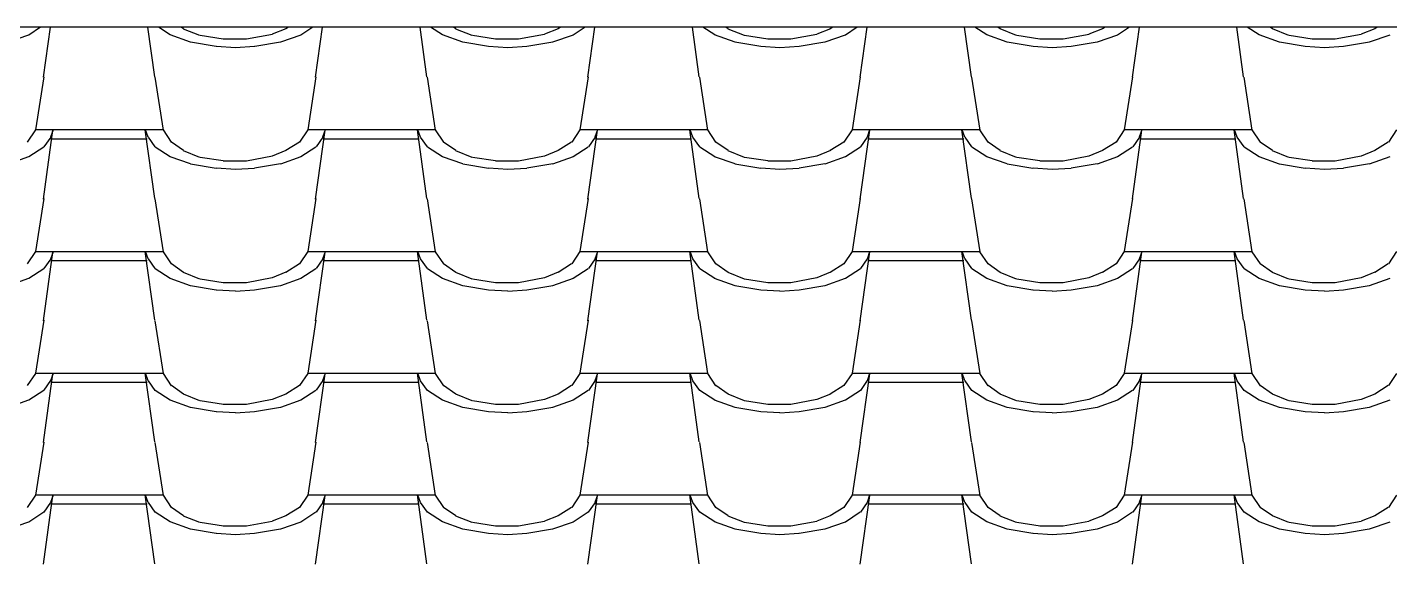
# Model space of a CAD drawing. Header units: millimetres. Extents: x 16028 to 40290, y -14212 to -8511.
# Drawn here: x 20590 to 21925, y -11310 to -10784 of the extents above; entities that cross this region are included whole.
import ezdxf

# ---------------------------------------------------------------- set-up
doc = ezdxf.new("R2010")
doc.units = ezdxf.units.MM
doc.layers.add('A-COB-___-___-EXI', color=250, linetype='Continuous', lineweight=25)

msp = doc.modelspace()

# ---------------------------------------------------------------- linework, layer by layer
at = {"layer": 'A-COB-___-___-EXI', "linetype": 'Continuous'}
for p, q in [((20603.3, -10784.5), (20591.6, -10792.1)), ((20612.5, -10784.5), (20605.7, -10833.5)), ((20715.1, -10832.9), (20708.4, -10784.5)), ((20730.3, -10792), (20718.6, -10784.5)), ((20743.4, -10786), (20741.1, -10784.5)), ((20846, -10784.5), (20843.5, -10786)), ((20870, -10784.5), (20858.3, -10792.1)), ((20879.2, -10784.5), (20872.4, -10833.5)), ((20981.8, -10832.9), (20975.1, -10784.5)), ((20997, -10792), (20985.3, -10784.5)), ((21010.1, -10786), (21007.8, -10784.5)), ((21112.7, -10784.5), (21110.2, -10786)), ((21136.7, -10784.5), (21125, -10792.1)), ((21145.9, -10784.5), (21139.1, -10833.5)), ((21248.5, -10832.9), (21241.8, -10784.5)), ((21263.7, -10792), (21252, -10784.5)), ((21276.8, -10786), (21274.5, -10784.5)), ((21379.4, -10784.5), (21376.9, -10786)), ((21403.4, -10784.5), (21391.7, -10792.1)), ((21412.6, -10784.5), (21405.9, -10833.5)), ((21515.2, -10832.9), (21508.5, -10784.5)), ((21530.4, -10792), (21518.7, -10784.5)), ((21543.5, -10786), (21541.2, -10784.5)), ((21646.1, -10784.5), (21643.6, -10786)), ((21670.1, -10784.5), (21658.4, -10792.1)), ((21679.4, -10784.5), (21672.6, -10833.5)), ((21781.9, -10832.9), (21775.2, -10784.5)), ((21797.1, -10792), (21785.4, -10784.5)), ((21810.2, -10786.1), (21807.9, -10784.5)), ((21912.8, -10784.5), (21910.3, -10786)), ((20591.5, -10792.1), (20571.5, -10799.2)), ((20750.2, -10799.2), (20730.2, -10792)), ((20759.4, -10792.7), (20743.4, -10786.2)), ((20782.2, -10796.2), (20759.6, -10792.6)), ((20804.9, -10796.2), (20782.2, -10796.2)), ((20830.3, -10791.5), (20804.9, -10796.2)), ((20838.3, -10799.2), (20813, -10803.3)), ((20843.6, -10785.9), (20830.2, -10791.3)), ((20858.2, -10792.1), (20838.2, -10799.2)), ((21016.9, -10799.2), (20996.9, -10792)), ((21026.1, -10792.7), (21010.1, -10786.2)), ((21048.9, -10796.2), (21026.3, -10792.6)), ((21071.6, -10796.2), (21048.9, -10796.2)), ((21097, -10791.5), (21071.6, -10796.2)), ((21105, -10799.2), (21079.6, -10803.3)), ((21110.3, -10785.9), (21096.9, -10791.3)), ((21124.9, -10792.1), (21104.9, -10799.2)), ((21283.6, -10799.2), (21263.6, -10792)), ((21292.8, -10792.7), (21276.8, -10786.2)), ((21315.6, -10796.2), (21293, -10792.6)), ((21338.3, -10796.2), (21315.6, -10796.2)), ((21363.7, -10791.5), (21338.3, -10796.2)), ((21371.7, -10799.2), (21346.3, -10803.3)), ((21377, -10785.9), (21363.6, -10791.3)), ((21391.6, -10792.1), (21371.6, -10799.2)), ((21550.3, -10799.2), (21530.3, -10792)), ((21559.5, -10792.7), (21543.5, -10786.1)), ((21582.3, -10796.2), (21559.7, -10792.6)), ((21605, -10796.2), (21582.3, -10796.2)), ((21630.4, -10791.5), (21605, -10796.2)), ((21638.4, -10799.2), (21613, -10803.3)), ((21643.7, -10785.9), (21630.3, -10791.3)), ((21658.3, -10792.1), (21638.3, -10799.2)), ((21817, -10799.2), (21797, -10792)), ((21826.2, -10792.7), (21810.2, -10786.1)), ((21849, -10796.2), (21826.4, -10792.6)), ((21871.7, -10796.2), (21849, -10796.2)), ((21897, -10791.5), (21871.7, -10796.2)), ((21905.1, -10799.2), (21879.7, -10803.3)), ((21910.4, -10785.9), (21897, -10791.3)), ((21925, -10792.1), (21905, -10799.2)), ((20775.4, -10803.4), (20750.1, -10799.2)), ((20794.2, -10804.5), (20775.5, -10803.3)), ((20812.9, -10803.4), (20794.2, -10804.6)), ((21042.1, -10803.4), (21016.8, -10799.2)), ((21060.9, -10804.5), (21042.2, -10803.3)), ((21079.6, -10803.4), (21060.9, -10804.6)), ((21308.8, -10803.4), (21283.5, -10799.2)), ((21327.6, -10804.5), (21308.9, -10803.3)), ((21346.3, -10803.4), (21327.6, -10804.6)), ((21575.6, -10803.4), (21550.2, -10799.2)), ((21594.3, -10804.5), (21575.6, -10803.3)), ((21613, -10803.4), (21594.3, -10804.6)), ((21842.3, -10803.4), (21816.9, -10799.2)), ((21861, -10804.5), (21842.3, -10803.3)), ((21879.7, -10803.4), (21861, -10804.6)), ((20606.3, -10833), (20598.3, -10884.9)), ((20723.6, -10885.3), (20715.6, -10833.4)), ((20873, -10833), (20865, -10884.9)), ((20990.3, -10885.3), (20982.3, -10833.4)), ((21139.7, -10833), (21131.7, -10884.9)), ((21257, -10885.3), (21249, -10833.4)), ((21406.3, -10833), (21398.3, -10884.9)), ((21523.7, -10885.3), (21515.7, -10833.4)), ((21673, -10833), (21665, -10884.9)), ((21790.4, -10885.3), (21782.4, -10833.4)), ((20598.2, -10885.1), (20590.2, -10897)), ((20615.5, -10885.1), (20598.2, -10885.1)), ((20615, -10885.4), (20605.7, -10952.8)), ((20613.2, -10892), (20606.5, -10901.6)), ((20615.4, -10885.1), (20612.8, -10892.2)), ((20715.1, -10952.2), (20705.7, -10884.8)), ((20708.7, -10892.1), (20706.1, -10885)), ((20723.5, -10885.1), (20706.2, -10885.1)), ((20715.6, -10901.7), (20708.9, -10892.1)), ((20731.5, -10897), (20723.5, -10885.1)), ((20864.9, -10885.1), (20856.9, -10897)), ((20882.2, -10885.1), (20864.9, -10885.1)), ((20881.8, -10885.4), (20872.4, -10952.8)), ((20879.8, -10892.1), (20873.2, -10901.6)), ((20882.1, -10885.1), (20879.5, -10892.2)), ((20981.8, -10952.2), (20972.4, -10884.8)), ((20975.4, -10892.1), (20972.8, -10885)), ((20990.2, -10885.1), (20972.9, -10885.1)), ((20982.3, -10901.7), (20975.6, -10892.1)), ((20998.2, -10897), (20990.2, -10885.1)), ((21131.6, -10885.1), (21123.6, -10897)), ((21148.9, -10885.1), (21131.6, -10885.1)), ((21148.5, -10885.4), (21139.1, -10952.8)), ((21146.5, -10892.1), (21139.9, -10901.6)), ((21148.8, -10885.1), (21146.2, -10892.2)), ((21248.5, -10952.2), (21239.2, -10884.8)), ((21242.1, -10892.1), (21239.5, -10885)), ((21256.9, -10885.1), (21239.6, -10885.1)), ((21249, -10901.7), (21242.3, -10892.1)), ((21264.9, -10897), (21256.9, -10885.1)), ((21398.3, -10885.1), (21390.3, -10897)), ((21415.6, -10885.1), (21398.3, -10885.1)), ((21415.2, -10885.4), (21405.9, -10952.8)), ((21413.2, -10892.1), (21406.5, -10901.6)), ((21415.5, -10885.1), (21412.9, -10892.2)), ((21515.2, -10952.2), (21505.9, -10884.8)), ((21508.8, -10892.1), (21506.2, -10885)), ((21523.6, -10885.1), (21506.3, -10885.1)), ((21515.7, -10901.7), (21509, -10892.1)), ((21531.6, -10897), (21523.6, -10885.1)), ((21665, -10885.1), (21657, -10897)), ((21682.3, -10885.1), (21665, -10885.1)), ((21681.9, -10885.4), (21672.6, -10952.7)), ((21679.9, -10892.1), (21673.2, -10901.6)), ((21682.2, -10885.1), (21679.6, -10892.2)), ((21781.9, -10952.2), (21772.6, -10884.8)), ((21775.5, -10892.1), (21772.9, -10885)), ((21790.3, -10885.1), (21773, -10885.1)), ((21782.4, -10901.7), (21775.7, -10892.1)), ((21798.3, -10897), (21790.3, -10885.1)), ((21931.7, -10885.1), (21923.7, -10897)), ((20606.3, -10901.8), (20591.6, -10911.3)), ((20730.3, -10911.3), (20715.6, -10901.8)), ((20743.4, -10905.3), (20731.4, -10897)), ((20759.4, -10912), (20743.4, -10905.4)), ((20843.6, -10905.2), (20830.2, -10910.6)), ((20856.8, -10897), (20843.5, -10905.3)), ((20873, -10901.8), (20858.3, -10911.3)), ((20997, -10911.3), (20982.3, -10901.8)), ((21010.1, -10905.3), (20998.1, -10897)), ((21026.1, -10912), (21010.1, -10905.4)), ((21110.3, -10905.2), (21096.9, -10910.6)), ((21123.5, -10897), (21110.2, -10905.3)), ((21139.7, -10901.8), (21125, -10911.3)), ((21263.7, -10911.3), (21249, -10901.8)), ((21276.8, -10905.3), (21264.8, -10897)), ((21292.8, -10912), (21276.8, -10905.4)), ((21377, -10905.2), (21363.6, -10910.6)), ((21390.2, -10897), (21376.9, -10905.3)), ((21406.4, -10901.8), (21391.7, -10911.3)), ((21530.4, -10911.3), (21515.7, -10901.8)), ((21543.5, -10905.3), (21531.5, -10897)), ((21559.5, -10912), (21543.5, -10905.4)), ((21643.7, -10905.2), (21630.3, -10910.6)), ((21656.9, -10897), (21643.6, -10905.3)), ((21673.1, -10901.8), (21658.4, -10911.3)), ((21797.1, -10911.3), (21782.4, -10901.8)), ((21810.2, -10905.3), (21798.2, -10897)), ((21826.2, -10912), (21810.2, -10905.4)), ((21910.4, -10905.2), (21897, -10910.6)), ((21923.6, -10897), (21910.3, -10905.3)), ((20591.5, -10911.4), (20571.5, -10918.5)), ((20750.2, -10918.4), (20730.2, -10911.3)), ((20775.4, -10922.7), (20750.1, -10918.5)), ((20782.2, -10915.4), (20759.6, -10911.9)), ((20804.9, -10915.5), (20782.2, -10915.5)), ((20830.3, -10910.7), (20804.9, -10915.5)), ((20838.3, -10918.4), (20812.9, -10922.6)), ((20858.2, -10911.4), (20838.2, -10918.5)), ((21016.9, -10918.4), (20996.9, -10911.3)), ((21042.1, -10922.7), (21016.8, -10918.5)), ((21048.9, -10915.4), (21026.3, -10911.9)), ((21071.6, -10915.5), (21048.9, -10915.5)), ((21096.9, -10910.7), (21071.6, -10915.5)), ((21105, -10918.4), (21079.6, -10922.6)), ((21124.9, -10911.4), (21104.9, -10918.5)), ((21283.6, -10918.4), (21263.6, -10911.3)), ((21308.8, -10922.7), (21283.5, -10918.5)), ((21315.6, -10915.4), (21293, -10911.9)), ((21338.3, -10915.5), (21315.6, -10915.5)), ((21363.6, -10910.7), (21338.3, -10915.5)), ((21371.7, -10918.4), (21346.3, -10922.6)), ((21391.6, -10911.4), (21371.6, -10918.5)), ((21550.3, -10918.4), (21530.3, -10911.3)), ((21575.5, -10922.7), (21550.2, -10918.5)), ((21582.3, -10915.4), (21559.7, -10911.9)), ((21605, -10915.5), (21582.3, -10915.5)), ((21630.3, -10910.7), (21605, -10915.5)), ((21638.4, -10918.4), (21613, -10922.6)), ((21658.3, -10911.4), (21638.3, -10918.5)), ((21817, -10918.5), (21797, -10911.3)), ((21842.2, -10922.7), (21816.9, -10918.5)), ((21849, -10915.4), (21826.4, -10911.9)), ((21871.7, -10915.5), (21849, -10915.5)), ((21897, -10910.7), (21871.7, -10915.5)), ((21905.1, -10918.4), (21879.7, -10922.6)), ((21925, -10911.4), (21905, -10918.5)), ((20794.2, -10923.8), (20775.5, -10922.6)), ((20812.9, -10922.7), (20794.2, -10923.9)), ((21060.9, -10923.8), (21042.2, -10922.6)), ((21079.6, -10922.7), (21060.9, -10923.9)), ((21327.6, -10923.8), (21308.9, -10922.6)), ((21346.3, -10922.7), (21327.6, -10923.9)), ((21594.3, -10923.8), (21575.6, -10922.6)), ((21613, -10922.7), (21594.3, -10923.9)), ((21861, -10923.8), (21842.3, -10922.6)), ((21879.7, -10922.7), (21861, -10923.9)), ((20606.3, -10952.2), (20598.3, -11004.1)), ((20723.6, -11004.6), (20715.6, -10952.7)), ((20873, -10952.3), (20865, -11004.1)), ((20990.3, -11004.6), (20982.3, -10952.7)), ((21139.7, -10952.3), (21131.7, -11004.2)), ((21257, -11004.6), (21249, -10952.7)), ((21406.3, -10952.3), (21398.3, -11004.2)), ((21523.7, -11004.5), (21515.7, -10952.7)), ((21673, -10952.3), (21665, -11004.2)), ((21790.4, -11004.5), (21782.4, -10952.7)), ((20598.2, -11004.3), (20590.2, -11016.3)), ((20615.5, -11004.4), (20598.2, -11004.4)), ((20615, -11004.7), (20605.7, -11072.1)), ((20613.2, -11011.3), (20606.5, -11020.9)), ((20615.4, -11004.4), (20612.8, -11011.5)), ((20715.1, -11071.4), (20705.7, -11004)), ((20708.7, -11011.4), (20706.1, -11004.2)), ((20723.5, -11004.4), (20706.2, -11004.4)), ((20715.6, -11020.9), (20708.9, -11011.4)), ((20731.5, -11016.3), (20723.5, -11004.4)), ((20864.9, -11004.3), (20856.9, -11016.3)), ((20882.2, -11004.4), (20864.9, -11004.4)), ((20881.8, -11004.7), (20872.4, -11072)), ((20879.8, -11011.3), (20873.2, -11020.9)), ((20882.1, -11004.4), (20879.5, -11011.5)), ((20981.8, -11071.5), (20972.4, -11004.1)), ((20975.4, -11011.4), (20972.8, -11004.2)), ((20990.2, -11004.4), (20972.9, -11004.4)), ((20982.3, -11020.9), (20975.6, -11011.4)), ((20998.2, -11016.3), (20990.2, -11004.4)), ((21131.6, -11004.3), (21123.6, -11016.3)), ((21148.9, -11004.4), (21131.6, -11004.4)), ((21148.5, -11004.6), (21139.1, -11072)), ((21146.5, -11011.3), (21139.9, -11020.9)), ((21148.8, -11004.4), (21146.2, -11011.5)), ((21248.5, -11071.5), (21239.2, -11004.1)), ((21242.1, -11011.4), (21239.5, -11004.2)), ((21256.9, -11004.4), (21239.6, -11004.4)), ((21249, -11020.9), (21242.3, -11011.4)), ((21264.9, -11016.3), (21256.9, -11004.4)), ((21398.3, -11004.3), (21390.3, -11016.3)), ((21415.6, -11004.4), (21398.3, -11004.4)), ((21415.2, -11004.6), (21405.9, -11072)), ((21413.2, -11011.3), (21406.5, -11020.9)), ((21415.5, -11004.4), (21412.9, -11011.5)), ((21515.2, -11071.5), (21505.9, -11004.1)), ((21508.8, -11011.4), (21506.2, -11004.2)), ((21523.6, -11004.4), (21506.3, -11004.4)), ((21515.7, -11020.9), (21509, -11011.4)), ((21531.6, -11016.3), (21523.6, -11004.4)), ((21665, -11004.3), (21657, -11016.3)), ((21682.3, -11004.4), (21665, -11004.4)), ((21681.9, -11004.6), (21672.6, -11072)), ((21679.9, -11011.4), (21673.2, -11020.9)), ((21682.2, -11004.4), (21679.6, -11011.5)), ((21781.9, -11071.5), (21772.6, -11004.1)), ((21775.5, -11011.4), (21772.9, -11004.2)), ((21790.3, -11004.4), (21773, -11004.4)), ((21782.4, -11020.9), (21775.7, -11011.4)), ((21798.3, -11016.3), (21790.3, -11004.4)), ((21931.7, -11004.3), (21923.7, -11016.3)), ((20606.3, -11021.1), (20591.6, -11030.6)), ((20730.3, -11030.6), (20715.6, -11021)), ((20743.4, -11024.6), (20731.4, -11016.2)), ((20759.4, -11031.3), (20743.4, -11024.7)), ((20843.6, -11024.5), (20830.2, -11029.8)), ((20856.8, -11016.2), (20843.5, -11024.6)), ((20873, -11021.1), (20858.3, -11030.6)), ((20997, -11030.6), (20982.3, -11021)), ((21010.1, -11024.6), (20998.1, -11016.2)), ((21026.1, -11031.3), (21010.1, -11024.7)), ((21110.3, -11024.5), (21096.9, -11029.9)), ((21123.5, -11016.2), (21110.2, -11024.6)), ((21139.7, -11021.1), (21125, -11030.6)), ((21263.7, -11030.6), (21249, -11021)), ((21276.8, -11024.6), (21264.8, -11016.2)), ((21292.8, -11031.3), (21276.8, -11024.7)), ((21377, -11024.5), (21363.6, -11029.9)), ((21390.2, -11016.2), (21376.9, -11024.6)), ((21406.4, -11021.1), (21391.7, -11030.6)), ((21530.4, -11030.6), (21515.7, -11021)), ((21543.5, -11024.6), (21531.5, -11016.2)), ((21559.5, -11031.3), (21543.5, -11024.7)), ((21643.7, -11024.5), (21630.3, -11029.9)), ((21656.9, -11016.2), (21643.6, -11024.6)), ((21673.1, -11021.1), (21658.4, -11030.6)), ((21797.1, -11030.6), (21782.4, -11021)), ((21810.2, -11024.6), (21798.2, -11016.2)), ((21826.2, -11031.3), (21810.2, -11024.7)), ((21910.4, -11024.5), (21897, -11029.9)), ((21923.6, -11016.2), (21910.3, -11024.6)), ((20591.5, -11030.6), (20571.5, -11037.8)), ((20750.2, -11037.7), (20730.2, -11030.6)), ((20775.4, -11041.9), (20750.1, -11037.8)), ((20782.2, -11034.7), (20759.6, -11031.1)), ((20804.9, -11034.8), (20782.2, -11034.8)), ((20830.2, -11030), (20804.9, -11034.8)), ((20838.3, -11037.7), (20812.9, -11041.9)), ((20858.2, -11030.6), (20838.2, -11037.8)), ((21016.9, -11037.7), (20996.9, -11030.6)), ((21042.1, -11041.9), (21016.8, -11037.8)), ((21048.9, -11034.7), (21026.3, -11031.1)), ((21071.6, -11034.8), (21048.9, -11034.8)), ((21096.9, -11030), (21071.6, -11034.8)), ((21105, -11037.7), (21079.6, -11041.9)), ((21124.9, -11030.6), (21104.9, -11037.8)), ((21283.6, -11037.7), (21263.6, -11030.6)), ((21308.8, -11041.9), (21283.5, -11037.8)), ((21315.6, -11034.7), (21293, -11031.1)), ((21338.3, -11034.8), (21315.6, -11034.8)), ((21363.6, -11030), (21338.3, -11034.8)), ((21371.7, -11037.7), (21346.3, -11041.9)), ((21391.6, -11030.6), (21371.6, -11037.8)), ((21550.3, -11037.7), (21530.3, -11030.6)), ((21575.5, -11041.9), (21550.2, -11037.8)), ((21582.3, -11034.7), (21559.7, -11031.1)), ((21605, -11034.8), (21582.3, -11034.8)), ((21630.3, -11030), (21605, -11034.8)), ((21638.4, -11037.7), (21613, -11041.9)), ((21658.3, -11030.6), (21638.3, -11037.8)), ((21817, -11037.7), (21797, -11030.6)), ((21842.2, -11041.9), (21816.9, -11037.8)), ((21849, -11034.7), (21826.4, -11031.1)), ((21871.7, -11034.8), (21849, -11034.8)), ((21897, -11030), (21871.7, -11034.8)), ((21905, -11037.7), (21879.7, -11041.9)), ((21925, -11030.6), (21905, -11037.8)), ((20794.2, -11043.1), (20775.5, -11041.9)), ((20812.9, -11042), (20794.2, -11043.2)), ((21060.9, -11043.1), (21042.2, -11041.9)), ((21079.6, -11042), (21060.9, -11043.2)), ((21327.6, -11043.1), (21308.9, -11041.9)), ((21346.3, -11042), (21327.6, -11043.2)), ((21594.3, -11043.1), (21575.6, -11041.9)), ((21613, -11042), (21594.3, -11043.2)), ((21861, -11043.1), (21842.3, -11041.9)), ((21879.7, -11042), (21861, -11043.2)), ((20606.3, -11071.5), (20598.3, -11123.4)), ((20723.6, -11123.8), (20715.6, -11072)), ((20873, -11071.5), (20865, -11123.4)), ((20990.3, -11123.8), (20982.3, -11072)), ((21139.7, -11071.5), (21131.7, -11123.4)), ((21257, -11123.8), (21249, -11071.9)), ((21406.3, -11071.5), (21398.3, -11123.4)), ((21523.7, -11123.8), (21515.7, -11071.9)), ((21673, -11071.6), (21665, -11123.4)), ((21790.4, -11123.8), (21782.4, -11071.9)), ((20598.2, -11123.6), (20590.2, -11135.5)), ((20615.5, -11123.6), (20598.2, -11123.6)), ((20615, -11123.9), (20605.7, -11191.3)), ((20613.1, -11130.6), (20606.5, -11140.1)), ((20615.4, -11123.6), (20612.8, -11130.8)), ((20715.1, -11190.7), (20705.7, -11123.3)), ((20708.7, -11130.7), (20706.1, -11123.5)), ((20723.5, -11123.6), (20706.2, -11123.6)), ((20715.6, -11140.2), (20708.9, -11130.7)), ((20731.5, -11135.6), (20723.5, -11123.6)), ((20864.9, -11123.6), (20856.9, -11135.5)), ((20882.2, -11123.6), (20864.9, -11123.6)), ((20881.8, -11123.9), (20872.4, -11191.3)), ((20879.8, -11130.6), (20873.2, -11140.1)), ((20882.1, -11123.6), (20879.5, -11130.8)), ((20981.8, -11190.7), (20972.4, -11123.3)), ((20975.4, -11130.7), (20972.8, -11123.5)), ((20990.2, -11123.6), (20972.9, -11123.6)), ((20982.3, -11140.2), (20975.6, -11130.7)), ((20998.2, -11135.6), (20990.2, -11123.6)), ((21131.6, -11123.6), (21123.6, -11135.5)), ((21148.9, -11123.6), (21131.6, -11123.6)), ((21148.5, -11123.9), (21139.1, -11191.3)), ((21146.5, -11130.6), (21139.9, -11140.2)), ((21148.8, -11123.6), (21146.2, -11130.8)), ((21248.5, -11190.7), (21239.2, -11123.3)), ((21242.1, -11130.7), (21239.5, -11123.5)), ((21256.9, -11123.6), (21239.6, -11123.6)), ((21249, -11140.2), (21242.3, -11130.7)), ((21264.9, -11135.6), (21256.9, -11123.6)), ((21398.3, -11123.6), (21390.3, -11135.5)), ((21415.6, -11123.6), (21398.3, -11123.6)), ((21415.2, -11123.9), (21405.9, -11191.3)), ((21413.2, -11130.6), (21406.5, -11140.2)), ((21415.5, -11123.6), (21412.9, -11130.8)), ((21515.2, -11190.7), (21505.9, -11123.4)), ((21508.8, -11130.7), (21506.2, -11123.5)), ((21523.6, -11123.6), (21506.3, -11123.6)), ((21515.7, -11140.2), (21509, -11130.7)), ((21531.6, -11135.6), (21523.6, -11123.6)), ((21665, -11123.6), (21657, -11135.5)), ((21682.3, -11123.6), (21665, -11123.6)), ((21681.9, -11123.9), (21672.6, -11191.3)), ((21679.9, -11130.6), (21673.2, -11140.2)), ((21682.2, -11123.6), (21679.6, -11130.8)), ((21781.9, -11190.8), (21772.6, -11123.4)), ((21775.5, -11130.7), (21772.9, -11123.5)), ((21790.3, -11123.6), (21773, -11123.6)), ((21782.4, -11140.2), (21775.7, -11130.7)), ((21798.3, -11135.6), (21790.3, -11123.6)), ((21931.7, -11123.6), (21923.7, -11135.5)), ((20606.3, -11140.3), (20591.6, -11149.9)), ((20730.3, -11149.9), (20715.6, -11140.3)), ((20743.4, -11143.9), (20731.4, -11135.5)), ((20759.4, -11150.5), (20743.4, -11144)), ((20843.6, -11143.8), (20830.2, -11149.1)), ((20856.8, -11135.5), (20843.5, -11143.9)), ((20873, -11140.3), (20858.3, -11149.9)), ((20997, -11149.9), (20982.3, -11140.3)), ((21010.1, -11143.9), (20998.1, -11135.5)), ((21026.1, -11150.5), (21010.1, -11144)), ((21110.3, -11143.8), (21096.9, -11149.1)), ((21123.5, -11135.5), (21110.2, -11143.9)), ((21139.7, -11140.3), (21125, -11149.9)), ((21263.7, -11149.9), (21249, -11140.3)), ((21276.8, -11143.9), (21264.8, -11135.5)), ((21292.8, -11150.5), (21276.8, -11144)), ((21377, -11143.8), (21363.6, -11149.1)), ((21390.2, -11135.5), (21376.9, -11143.9)), ((21406.4, -11140.3), (21391.7, -11149.9)), ((21530.4, -11149.9), (21515.7, -11140.3)), ((21543.5, -11143.9), (21531.5, -11135.5)), ((21559.5, -11150.5), (21543.5, -11144)), ((21643.6, -11143.8), (21630.3, -11149.1)), ((21656.9, -11135.5), (21643.6, -11143.9)), ((21673, -11140.3), (21658.4, -11149.9)), ((21797.1, -11149.9), (21782.4, -11140.3)), ((21810.2, -11143.9), (21798.2, -11135.5)), ((21826.2, -11150.5), (21810.2, -11144)), ((21910.3, -11143.8), (21897, -11149.1)), ((21923.6, -11135.5), (21910.3, -11143.9)), ((20591.5, -11149.9), (20571.5, -11157.1)), ((20750.2, -11157), (20730.2, -11149.8)), ((20775.4, -11161.2), (20750.1, -11157)), ((20782.3, -11154), (20759.6, -11150.4)), ((20804.9, -11154), (20782.2, -11154)), ((20830.2, -11149.3), (20804.9, -11154)), ((20838.3, -11157), (20812.9, -11161.2)), ((20858.2, -11149.9), (20838.2, -11157.1)), ((21016.9, -11157), (20996.9, -11149.8)), ((21042.1, -11161.2), (21016.8, -11157)), ((21049, -11154), (21026.3, -11150.4)), ((21071.6, -11154), (21048.9, -11154)), ((21096.9, -11149.3), (21071.6, -11154)), ((21105, -11157), (21079.6, -11161.2)), ((21124.9, -11149.9), (21104.9, -11157.1)), ((21283.6, -11157), (21263.6, -11149.8)), ((21308.8, -11161.2), (21283.5, -11157)), ((21315.6, -11154), (21293, -11150.4)), ((21338.3, -11154), (21315.6, -11154)), ((21363.6, -11149.3), (21338.3, -11154)), ((21371.6, -11157), (21346.3, -11161.2)), ((21391.6, -11149.9), (21371.6, -11157.1)), ((21550.3, -11157), (21530.3, -11149.8)), ((21575.5, -11161.2), (21550.2, -11157)), ((21582.3, -11154), (21559.7, -11150.4)), ((21605, -11154), (21582.3, -11154)), ((21630.3, -11149.3), (21605, -11154)), ((21638.3, -11157), (21613, -11161.2)), ((21658.3, -11149.9), (21638.3, -11157.1)), ((21817, -11157), (21797, -11149.8)), ((21842.2, -11161.2), (21816.9, -11157)), ((21849, -11154), (21826.4, -11150.4)), ((21871.7, -11154), (21849, -11154)), ((21897, -11149.3), (21871.7, -11154)), ((21905, -11157), (21879.7, -11161.2)), ((21925, -11149.9), (21905, -11157.1)), ((20794.2, -11162.3), (20775.5, -11161.1)), ((20812.9, -11161.3), (20794.2, -11162.4)), ((21060.9, -11162.3), (21042.2, -11161.1)), ((21079.6, -11161.2), (21060.9, -11162.4)), ((21327.6, -11162.3), (21308.9, -11161.1)), ((21346.3, -11161.2), (21327.6, -11162.4)), ((21594.3, -11162.3), (21575.6, -11161.1)), ((21612.9, -11161.2), (21594.3, -11162.4)), ((21861, -11162.3), (21842.3, -11161.1)), ((21879.6, -11161.2), (21861, -11162.4)), ((20606.3, -11190.8), (20598.3, -11242.7)), ((20723.6, -11243.1), (20715.6, -11191.2)), ((20873, -11190.8), (20865, -11242.7)), ((20990.3, -11243.1), (20982.3, -11191.2)), ((21139.7, -11190.8), (21131.6, -11242.7)), ((21257, -11243.1), (21249, -11191.2)), ((21406.3, -11190.8), (21398.3, -11242.7)), ((21523.7, -11243.1), (21515.7, -11191.2)), ((21673, -11190.8), (21665, -11242.7)), ((21790.4, -11243.1), (21782.4, -11191.2)), ((20598.2, -11242.9), (20590.2, -11254.8)), ((20615.5, -11242.9), (20598.2, -11242.9)), ((20615, -11243.2), (20605.7, -11310.6)), ((20613.1, -11249.9), (20606.5, -11259.4)), ((20615.4, -11242.9), (20612.8, -11250.1)), ((20715.1, -11310), (20705.7, -11242.6)), ((20708.7, -11249.9), (20706.1, -11242.8)), ((20723.5, -11242.9), (20706.2, -11242.9)), ((20715.6, -11259.5), (20708.9, -11249.9)), ((20731.6, -11254.8), (20723.5, -11242.9)), ((20864.9, -11242.9), (20856.9, -11254.8)), ((20882.2, -11242.9), (20864.9, -11242.9)), ((20881.8, -11243.2), (20872.4, -11310.6)), ((20879.8, -11249.9), (20873.2, -11259.4)), ((20882.1, -11242.9), (20879.5, -11250.1)), ((20981.8, -11310), (20972.4, -11242.6)), ((20975.4, -11249.9), (20972.8, -11242.8)), ((20990.2, -11242.9), (20972.9, -11242.9)), ((20982.3, -11259.5), (20975.6, -11249.9)), ((20998.2, -11254.8), (20990.2, -11242.9)), ((21131.6, -11242.9), (21123.6, -11254.8)), ((21148.9, -11242.9), (21131.6, -11242.9)), ((21148.5, -11243.2), (21139.1, -11310.6)), ((21146.5, -11249.9), (21139.8, -11259.4)), ((21148.8, -11242.9), (21146.2, -11250.1)), ((21248.5, -11310), (21239.2, -11242.6)), ((21242.1, -11249.9), (21239.5, -11242.8)), ((21256.9, -11242.9), (21239.6, -11242.9)), ((21249, -11259.5), (21242.3, -11249.9)), ((21264.9, -11254.8), (21256.9, -11242.9)), ((21398.3, -11242.9), (21390.3, -11254.8)), ((21415.6, -11242.9), (21398.3, -11242.9)), ((21415.2, -11243.2), (21405.9, -11310.6)), ((21413.2, -11249.9), (21406.5, -11259.4)), ((21415.5, -11242.9), (21412.9, -11250.1)), ((21515.2, -11310), (21505.9, -11242.6)), ((21508.8, -11249.9), (21506.2, -11242.8)), ((21523.6, -11242.9), (21506.3, -11242.9)), ((21515.7, -11259.5), (21509, -11249.9)), ((21531.6, -11254.8), (21523.6, -11242.9)), ((21665, -11242.9), (21657, -11254.8)), ((21682.3, -11242.9), (21665, -11242.9)), ((21681.9, -11243.2), (21672.6, -11310.6)), ((21679.9, -11249.9), (21673.2, -11259.4)), ((21682.2, -11242.9), (21679.6, -11250.1)), ((21781.9, -11310), (21772.6, -11242.6)), ((21775.5, -11249.9), (21772.9, -11242.8)), ((21790.3, -11242.9), (21773, -11242.9)), ((21782.4, -11259.5), (21775.7, -11249.9)), ((21798.3, -11254.8), (21790.3, -11242.9)), ((21931.7, -11242.9), (21923.7, -11254.8)), ((20606.3, -11259.6), (20591.6, -11269.2)), ((20730.3, -11269.1), (20715.6, -11259.6)), ((20743.4, -11263.1), (20731.4, -11254.8)), ((20759.4, -11269.8), (20743.4, -11263.3)), ((20843.6, -11263), (20830.2, -11268.4)), ((20856.8, -11254.8), (20843.5, -11263.1)), ((20873, -11259.6), (20858.3, -11269.2)), ((20997, -11269.1), (20982.3, -11259.6)), ((21010.1, -11263.1), (20998.1, -11254.8)), ((21026.1, -11269.8), (21010.1, -11263.3)), ((21110.3, -11263), (21096.9, -11268.4)), ((21123.5, -11254.8), (21110.2, -11263.1)), ((21139.7, -11259.6), (21125, -11269.2)), ((21263.7, -11269.1), (21249, -11259.6)), ((21276.8, -11263.1), (21264.8, -11254.8)), ((21292.8, -11269.8), (21276.8, -11263.3)), ((21376.9, -11263), (21363.6, -11268.4)), ((21390.2, -11254.8), (21376.9, -11263.1)), ((21406.3, -11259.6), (21391.7, -11269.2)), ((21530.4, -11269.1), (21515.7, -11259.6)), ((21543.5, -11263.1), (21531.5, -11254.8)), ((21559.5, -11269.8), (21543.5, -11263.3)), ((21643.6, -11263.1), (21630.3, -11268.4)), ((21656.9, -11254.8), (21643.6, -11263.1)), ((21673, -11259.6), (21658.4, -11269.2)), ((21797.1, -11269.1), (21782.4, -11259.6)), ((21810.2, -11263.1), (21798.2, -11254.8)), ((21826.2, -11269.8), (21810.2, -11263.2)), ((21910.3, -11263.1), (21897, -11268.4)), ((21923.6, -11254.8), (21910.3, -11263.1)), ((20591.5, -11269.2), (20571.5, -11276.3)), ((20750.2, -11276.3), (20730.2, -11269.1)), ((20775.4, -11280.5), (20750.1, -11276.3)), ((20782.3, -11273.2), (20759.6, -11269.7)), ((20804.9, -11273.3), (20782.2, -11273.3)), ((20830.2, -11268.5), (20804.9, -11273.3)), ((20838.2, -11276.3), (20812.9, -11280.4)), ((20858.2, -11269.2), (20838.2, -11276.3)), ((21016.9, -11276.3), (20996.9, -11269.1)), ((21042.1, -11280.5), (21016.8, -11276.3)), ((21049, -11273.2), (21026.3, -11269.7)), ((21071.6, -11273.3), (21048.9, -11273.3)), ((21096.9, -11268.5), (21071.6, -11273.3)), ((21104.9, -11276.3), (21079.6, -11280.4)), ((21124.9, -11269.2), (21104.9, -11276.3)), ((21283.6, -11276.3), (21263.6, -11269.1)), ((21308.8, -11280.5), (21283.5, -11276.3)), ((21315.7, -11273.2), (21293, -11269.7)), ((21338.3, -11273.3), (21315.6, -11273.3)), ((21363.6, -11268.5), (21338.3, -11273.3)), ((21371.6, -11276.3), (21346.3, -11280.4)), ((21391.6, -11269.2), (21371.6, -11276.3)), ((21550.3, -11276.3), (21530.3, -11269.1)), ((21575.5, -11280.5), (21550.2, -11276.3)), ((21582.4, -11273.2), (21559.7, -11269.7)), ((21605, -11273.3), (21582.3, -11273.3)), ((21630.3, -11268.5), (21605, -11273.3)), ((21638.3, -11276.3), (21613, -11280.4)), ((21658.3, -11269.2), (21638.3, -11276.3)), ((21817, -11276.3), (21797, -11269.1)), ((21842.2, -11280.5), (21816.9, -11276.3)), ((21849.1, -11273.3), (21826.4, -11269.7)), ((21871.7, -11273.3), (21849, -11273.3)), ((21897, -11268.5), (21871.7, -11273.3)), ((21905, -11276.3), (21879.7, -11280.4)), ((21925, -11269.2), (21905, -11276.3)), ((20794.2, -11281.6), (20775.5, -11280.4)), ((20812.8, -11280.5), (20794.2, -11281.7)), ((21060.9, -11281.6), (21042.2, -11280.4)), ((21079.5, -11280.5), (21060.9, -11281.7)), ((21327.6, -11281.6), (21308.9, -11280.4)), ((21346.2, -11280.5), (21327.6, -11281.7)), ((21594.3, -11281.6), (21575.6, -11280.4)), ((21612.9, -11280.5), (21594.3, -11281.7)), ((21861, -11281.6), (21842.3, -11280.4)), ((21879.6, -11280.5), (21861, -11281.7))]:
    msp.add_line(p, q, dxfattribs=at)
at = {"layer": 'A-COB-___-___-EXI'}
msp.add_lwpolyline([(20557.5, -11991.7), (23839.4, -10784.5), (17045.8, -10784.5), (17045.8, -11991.7)], close=True, dxfattribs=at)
at = {"layer": 'A-COB-___-___-EXI', "linetype": 'Continuous'}
for points in [[(20706.2, -10885.1), (20660.8, -10885.1), (20615.5, -10885.1)], [(20972.9, -10885.1), (20927.5, -10885.1), (20882.2, -10885.1)], [(21239.6, -10885.1), (21194.2, -10885.1), (21148.9, -10885.1)], [(21506.3, -10885.1), (21460.9, -10885.1), (21415.6, -10885.1)], [(21773, -10885.1), (21727.6, -10885.1), (21682.3, -10885.1)], [(20707.5, -10894), (20660.9, -10894), (20614.2, -10894)], [(20974.2, -10894), (20927.6, -10894), (20880.9, -10894)], [(21240.9, -10894), (21194.2, -10894), (21147.6, -10894)], [(21507.6, -10894), (21460.9, -10894), (21414.3, -10894)], [(21774.3, -10894), (21727.6, -10894), (21681, -10894)], [(20706.2, -11004.4), (20660.8, -11004.4), (20615.5, -11004.4)], [(20972.9, -11004.4), (20927.5, -11004.4), (20882.2, -11004.4)], [(21239.6, -11004.4), (21194.2, -11004.4), (21148.9, -11004.4)], [(21506.3, -11004.4), (21460.9, -11004.4), (21415.6, -11004.4)], [(21773, -11004.4), (21727.6, -11004.4), (21682.3, -11004.4)], [(20707.5, -11013.3), (20660.9, -11013.3), (20614.2, -11013.3)], [(20974.2, -11013.3), (20927.6, -11013.3), (20880.9, -11013.3)], [(21240.9, -11013.3), (21194.2, -11013.3), (21147.6, -11013.3)], [(21507.6, -11013.3), (21460.9, -11013.3), (21414.3, -11013.3)], [(21774.3, -11013.3), (21727.6, -11013.3), (21681, -11013.3)], [(20707.5, -11132.6), (20660.9, -11132.6), (20614.2, -11132.6)], [(20706.2, -11123.6), (20660.8, -11123.6), (20615.5, -11123.6)], [(20974.2, -11132.6), (20927.6, -11132.6), (20880.9, -11132.6)], [(20972.9, -11123.6), (20927.5, -11123.6), (20882.2, -11123.6)], [(21240.9, -11132.6), (21194.2, -11132.6), (21147.6, -11132.6)], [(21239.6, -11123.6), (21194.2, -11123.6), (21148.9, -11123.6)], [(21507.6, -11132.6), (21460.9, -11132.6), (21414.3, -11132.6)], [(21506.3, -11123.6), (21460.9, -11123.6), (21415.6, -11123.6)], [(21774.3, -11132.6), (21727.6, -11132.6), (21681, -11132.6)], [(21773, -11123.6), (21727.6, -11123.6), (21682.3, -11123.6)], [(20707.5, -11251.8), (20660.9, -11251.8), (20614.2, -11251.8)], [(20706.2, -11242.9), (20660.8, -11242.9), (20615.5, -11242.9)], [(20974.2, -11251.8), (20927.6, -11251.8), (20880.9, -11251.8)], [(20972.9, -11242.9), (20927.5, -11242.9), (20882.2, -11242.9)], [(21240.9, -11251.8), (21194.2, -11251.8), (21147.6, -11251.8)], [(21239.6, -11242.9), (21194.2, -11242.9), (21148.9, -11242.9)], [(21507.6, -11251.8), (21460.9, -11251.8), (21414.3, -11251.8)], [(21506.3, -11242.9), (21460.9, -11242.9), (21415.6, -11242.9)], [(21774.3, -11251.8), (21727.6, -11251.8), (21681, -11251.8)], [(21773, -11242.9), (21727.6, -11242.9), (21682.3, -11242.9)]]:
    msp.add_lwpolyline(points, dxfattribs=at)

doc.saveas('drawing.dxf')
